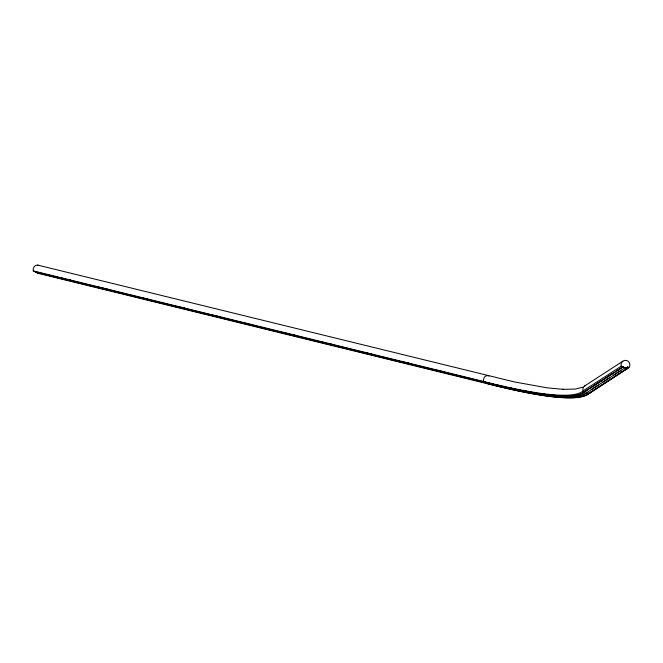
<?xml version="1.0" encoding="UTF-8"?>
<svg xmlns="http://www.w3.org/2000/svg" width="663" height="663" viewBox="0 0 663 663"><rect width="100%" height="100%" fill="white"/><g stroke="black" fill="none" stroke-linecap="round" stroke-linejoin="round"><path stroke-width="0.99" d="M34.807 271.673L485.026 382.228A623.659 64.104 23.5 0 0 584.932 391.667M36.54 272.559L486.766 383.115A625.88 64.336 23.5 0 0 587.004 392.579M485.026 382.228L484.918 382.17A623.518 64.096 23.5 0 0 584.799 391.601L623.17 366.805L616.101 371.239M489.758 383.72A625.88 64.336 23.5 0 1 486.808 382.974L486.65 383.057A625.731 64.319 23.5 0 0 586.871 392.521L625.052 367.799M584.816 391.609L587.476 389.794M623.17 366.805L584.874 391.477M37.94 273.272L488.523 384.01A628.126 64.568 23.5 0 0 589.1 393.507L628.922 367.542L627.571 366.946L626.85 368.595L588.694 393.333M627.281 368.785L621.306 366.142L621.082 365.238A4.434 4.401 57.1 0 1 626.684 360.523A4.434 4.401 57.1 0 1 628.922 367.542L589.117 393.515L583.15 390.872A621.728 63.905 23.5 0 1 483.501 381.449L33.291 270.894L33.15 269.998A4.434 3.779 -76.2 0 1 38.727 265.432M584.683 385.924L622.847 361.194M621.306 366.142L583.15 390.872L582.926 389.968A4.434 4.401 57 0 1 585.686 385.369M593.551 385.858L601.358 380.794M604.822 378.548L612.629 373.493M591.28 389.587L598.217 385.087M602.559 382.278L609.496 377.777M613.83 374.968L620.767 370.476M625.839 368.073L627.571 366.946M39.026 272.999L38.297 273.454L33.291 270.894M489.253 383.562L488.523 384.01L483.518 381.457L483.46 379.41L484.371 377.322A4.434 3.779 -76.2 0 1 488.954 375.996M582.959 387.134L575.401 389.057L562.589 389.355L563.699 389.388L546.818 387.789L514.181 381.88L37.791 265.125M68.919 279.869L72.938 280.855M102.085 288.015L110.124 289.988M141.277 297.637L145.296 298.623M182.482 307.756L185.491 308.494M210.619 314.668L213.635 315.406M216.652 316.143L220.671 317.129M245.791 323.304L248.807 324.041M293.029 334.898L297.049 335.892M330.207 344.031L334.227 345.017M365.388 352.666L369.407 353.661M406.585 362.785L409.601 363.531M434.729 369.697L437.737 370.443M440.754 371.181L444.774 372.167M481.96 381.3L484.976 382.037M61.999 278.195L65.015 278.941M69.035 279.927L73.054 280.913M97.171 286.839L100.188 287.576M102.193 288.074L110.232 290.046M144.401 298.433L148.421 299.419M179.582 307.068L185.607 308.552M216.76 316.201L220.779 317.187M286.101 333.232L289.118 333.97M293.137 334.956L297.157 335.95M321.282 341.868L324.29 342.614M330.323 344.089L334.343 345.075M368.512 353.47L372.531 354.456M403.684 362.106L409.717 363.589M440.87 371.239L444.89 372.225M482.076 381.358L485.084 382.095M56.695 277.358L65.745 279.579M96.781 287.17L103.934 288.952M132.965 296.054L139.106 297.596M170.258 305.245L177.178 306.911M208.331 314.56L214.481 316.102M244.514 323.445L252.669 325.483M280.805 332.387L289.847 334.608M320.892 342.207L328.036 343.989M358.078 351.332L363.216 352.625M394.253 360.216L400.394 361.758M432.442 369.598L438.583 371.139M468.617 378.482L476.772 380.512M483.692 382.186L486.708 382.924M588.669 393.316A627.67 64.518 23.5 0 1 488.15 383.819M590.758 392.281A629.369 64.692 23.5 0 1 588.015 394.054M583.622 392.413A623.518 64.096 23.5 0 1 582.131 393.242M555.776 395.438A623.518 64.096 23.5 0 1 552.685 395.173M545.815 394.41A623.518 64.096 23.5 0 1 541.845 393.872M535.886 392.968A623.518 64.096 23.5 0 1 530.955 392.14M528.013 391.618A623.518 64.096 23.5 0 1 523.977 390.855M511.123 388.22A623.518 64.096 23.5 0 1 509.225 387.805M500.399 385.8A623.518 64.096 23.5 0 1 498.377 385.327M583.755 392.471A623.659 64.104 23.5 0 1 582.263 393.3M527.135 391.493A623.659 64.104 23.5 0 1 524.093 390.921M511.239 388.286A623.659 64.104 23.5 0 1 509.341 387.863M578.666 395.96A625.88 64.336 23.5 0 1 575.608 396.424M548.898 395.521A625.88 64.336 23.5 0 1 545.798 395.123M539.939 394.27A625.88 64.336 23.5 0 1 535.837 393.615M531.975 392.944A625.88 64.336 23.5 0 1 530.002 392.587M513.046 389.181A625.88 64.336 23.5 0 1 511.14 388.767M503.283 386.985A625.88 64.336 23.5 0 1 500.25 386.272M578.534 395.902A625.731 64.319 23.5 0 1 575.476 396.358M548.773 395.463A625.731 64.319 23.5 0 1 545.674 395.065M539.815 394.212A625.731 64.319 23.5 0 1 535.721 393.549M531.859 392.886A625.731 64.319 23.5 0 1 529.878 392.529M503.167 386.927A625.731 64.319 23.5 0 1 500.134 386.214"/></g></svg>
